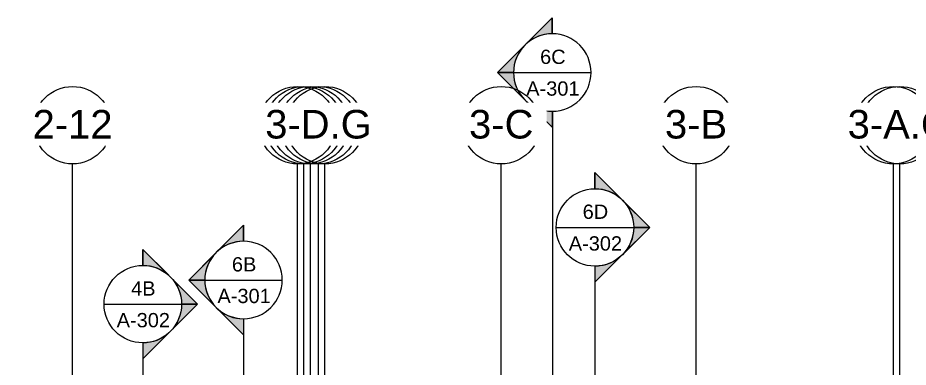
# Model space of a CAD drawing. Header units: inches. Extents: x -23445 to -32, y -314 to 853.
# Drawn here: x -15699 to -14597, y 420 to 853 of the extents above; entities that cross this region are included whole.
import ezdxf

# ---------------------------------------------------------------- set-up
doc = ezdxf.new("R2010")
doc.units = ezdxf.units.IN
doc.header["$MEASUREMENT"] = 0
doc.linetypes.add('Grid Line 1_2_', pattern=[0.875, 0.5, -0.125, 0.125, -0.125])
for name, color, linetype, lineweight in [('G-ANNO-SYMB', 111, 'Continuous', 9), ('S-GRID', 1, 'Continuous', 9), ('S-GRID-IDEN', 1, 'Continuous', 9)]:
    doc.layers.add(name, color=color, linetype=linetype, lineweight=lineweight)
doc.styles.add('Arial_1', font='arial.ttf', dxfattribs={"height": 35.407186})
doc.styles.add('Arial_2', font='arial.ttf', dxfattribs={"height": 17.703593})

# ---------------------------------------------------------------- blocks, each defined once
blk = doc.blocks.new('Grid - Grid Head - Circle-14747-Building Section - East_West looking South _ Fitness Center')
at = {"layer": 'S-GRID-IDEN'}
blk.add_circle((-23085.9, 719.9), 48, dxfattribs=at)
blk = doc.blocks.new('Section - Section Head - Filled-1526-Building Section - East_West looking South _ Fitness Center')
at = {"layer": 'G-ANNO-SYMB'}
h = blk.add_hatch(color=256, dxfattribs=at)
edge = h.paths.add_edge_path(flags=0)
edge.add_arc((-22874.2, 528), 48.1, 90, 132.0784, ccw=False)
edge.add_line((-22874.2, 576.1), (-22874.2, 595.9))
edge.add_line((-22874.2, 595.9), (-22906.4, 563.7))
h = blk.add_hatch(color=256, dxfattribs=at)
edge = h.paths.add_edge_path(flags=0)
edge.add_line((-22908.1, 561.9), (-22942, 528))
edge.add_line((-22942, 528), (-22922.2, 528))
edge.add_arc((-22874.2, 528), 48, 135, 180, ccw=False)
h = blk.add_hatch(color=256, dxfattribs=at)
edge = h.paths.add_edge_path(flags=0)
edge.add_arc((-22874.2, 528), 48, 180, 225, ccw=False)
edge.add_line((-22922.2, 528), (-22942, 528))
edge.add_line((-22942, 528), (-22908.1, 494.1))
h = blk.add_hatch(color=256, dxfattribs=at)
edge = h.paths.add_edge_path(flags=0)
edge.add_line((-22906.4, 492.3), (-22874.2, 460.1))
edge.add_line((-22874.2, 460.1), (-22874.2, 479.9))
edge.add_arc((-22874.2, 528), 48.1, 227.9216, 270, ccw=False)
for p, q in [((-22942, 528), (-22874.2, 595.9)), ((-22906.4, 563.7), (-22874.2, 595.9)), ((-22874.2, 576), (-22874.2, 595.9)), ((-22874.2, 595.9), (-22874.2, 576.1)), ((-22942, 528), (-22908.1, 561.9)), ((-22942, 528), (-22874.2, 460.1)), ((-22922.2, 528), (-22942, 528)), ((-22908.1, 494.1), (-22942, 528)), ((-22942, 528), (-22922.2, 528)), ((-22874.2, 460.1), (-22906.4, 492.3)), ((-22874.2, 480), (-22874.2, 460.1)), ((-22874.2, 479.9), (-22874.2, 460.1))]:
    blk.add_line(p, q, dxfattribs=at)
for radius, start, end in [(48, 90, 270), (48.1, 90, 132.0784), (48, 270, 90), (48, 135, 180), (48, 180, 225), (48.1, 227.9216, 270)]:
    blk.add_arc((-22874.2, 528), radius, start, end, dxfattribs=at)

msp = doc.modelspace()

# ---------------------------------------------------------------- linework, layer by layer
at = {"layer": 'G-ANNO-SYMB'}
for p, q in [((-15085.2, 785.2), (-14989.2, 785.2)), ((-15037.2, 737.2), (-15037.2, -79.7)), ((-15032.6, 593.2), (-14936.6, 593.2)), ((-14984.6, 545.2), (-14984.6, -79.7)), ((-15467.5, 528), (-15371.5, 528)), ((-15592.4, 498.1), (-15496.4, 498.1)), ((-15419.5, 480), (-15419.5, -26.7)), ((-15544.4, 450.1), (-15544.4, -56.6))]:
    msp.add_line(p, q, dxfattribs=at)
at = {"layer": 'S-GRID', "linetype": 'Grid Line 1_2_'}
for p, q in [((-15631.3, -273.2), (-15631.3, 671.9)), ((-15631.3, -273.2), (-15631.3, 671.9)), ((-15352.8, -273.2), (-15352.8, 671.9)), ((-15344.8, -273.2), (-15344.8, 671.9)), ((-15344.8, -273.2), (-15344.8, 671.9)), ((-15336.8, -273.2), (-15336.8, 671.9)), ((-15326.8, -273.2), (-15326.8, 671.9)), ((-15326.8, -273.2), (-15326.8, 671.9)), ((-15318.8, -273.2), (-15318.8, 671.9)), ((-15100.5, -273.2), (-15100.5, 671.9)), ((-14859.3, -273.2), (-14859.3, 671.9)), ((-14615, -273.2), (-14615, 671.9)), ((-14607, -273.2), (-14607, 671.9))]:
    msp.add_line(p, q, dxfattribs=at)

# ---------------------------------------------------------------- block references
at = {"layer": 'G-ANNO-SYMB'}
for p in [(7836.9, 257.2), (7454.6, 0)]:
    msp.add_blockref('Section - Section Head - Filled-1526-Building Section - East_West looking South _ Fitness Center', p, dxfattribs=at)
at = {"layer": 'G-ANNO-SYMB', "extrusion": (0, 0, -1)}
for p in [(37858.7, 65.2), (38418.5, -29.9)]:
    msp.add_blockref('Section - Section Head - Filled-1526-Building Section - East_West looking South _ Fitness Center', p, dxfattribs=at)
at = {"layer": 'S-GRID-IDEN'}
for p in [(7454.6, 0), (7733.1, 0), (7985.4, 0), (8226.6, 0), (8470.9, 0)]:
    msp.add_blockref('Grid - Grid Head - Circle-14747-Building Section - East_West looking South _ Fitness Center', p, dxfattribs=at)

# ---------------------------------------------------------------- texts
at = {"layer": 'G-ANNO-SYMB', "char_height": 17.7, "attachment_point": 2, "line_spacing_factor": 0.938532, "style": 'Arial_2'}
for s, insert, width in [('6C', (-15036.6, 813.5), 37.584), ('A-301', (-15036.6, 774.2), 78.624), ('6D', (-14983.9, 621.5), 37.584), ('A-302', (-14983.9, 582.2), 78.624), ('6B', (-15418.9, 556.3), 36.072), ('4B', (-15543.7, 526.4), 36.072), ('A-301', (-15418.9, 517.1), 78.624), ('A-302', (-15543.7, 487.1), 78.624)]:
    msp.add_mtext(s, dxfattribs=dict(at, insert=insert, width=width))

# ---------------------------------------------------------------- next in the draw order: texts
at = {"layer": 'S-GRID-IDEN', "char_height": 35.41, "attachment_point": 2, "line_spacing_factor": 0.938532, "style": 'Arial_1', "bg_fill": 3, "box_fill_scale": 1.25, "bg_fill_color": 0, "bg_fill_transparency": 0}
for s, insert, width in [('1-12', (-15631.3, 738.8), 117.936), ('3-E.G', (-15352.8, 738.8), 153.792), ('3-C', (-15100.5, 738.8), 94.608), ('3-B', (-14859.3, 738.8), 91.584), ('3-A', (-14615, 738.8), 91.584)]:
    msp.add_mtext(s, dxfattribs=dict(at, insert=insert, width=width))

# ---------------------------------------------------------------- next in the draw order: block references
at = {"layer": 'S-GRID-IDEN'}
for p in [(7454.6, 0), (7741.1, 0), (8478.9, 0)]:
    msp.add_blockref('Grid - Grid Head - Circle-14747-Building Section - East_West looking South _ Fitness Center', p, dxfattribs=at)

# ---------------------------------------------------------------- next in the draw order: texts
at = {"layer": 'S-GRID-IDEN', "char_height": 35.41, "attachment_point": 2, "line_spacing_factor": 0.938532, "style": 'Arial_1', "bg_fill": 3, "box_fill_scale": 1.25, "bg_fill_color": 0, "bg_fill_transparency": 0}
for s, insert, width in [('2-12', (-15631.3, 738.8), 117.936), ('3-E', (-15344.8, 738.8), 91.584), ('3-A.G', (-14607, 738.8), 153.792)]:
    msp.add_mtext(s, dxfattribs=dict(at, insert=insert, width=width))

# ---------------------------------------------------------------- next in the draw order: block references
at = {"layer": 'S-GRID-IDEN'}
msp.add_blockref('Grid - Grid Head - Circle-14747-Building Section - East_West looking South _ Fitness Center', (7749.1, 0), dxfattribs=at)

# ---------------------------------------------------------------- next in the draw order: texts
at = {"layer": 'S-GRID-IDEN', "insert": (-15336.8, 738.8), "char_height": 35.41, "width": 117.936, "attachment_point": 2, "line_spacing_factor": 0.938532, "style": 'Arial_1', "bg_fill": 3, "box_fill_scale": 1.25, "bg_fill_color": 0, "bg_fill_transparency": 0}
msp.add_mtext('1-13', dxfattribs=at)

# ---------------------------------------------------------------- next in the draw order: block references
at = {"layer": 'S-GRID-IDEN'}
msp.add_blockref('Grid - Grid Head - Circle-14747-Building Section - East_West looking South _ Fitness Center', (7759.1, 0), dxfattribs=at)

# ---------------------------------------------------------------- next in the draw order: texts
at = {"layer": 'S-GRID-IDEN', "insert": (-15326.8, 738.8), "char_height": 35.41, "width": 180.144, "attachment_point": 2, "line_spacing_factor": 0.938532, "style": 'Arial_1', "bg_fill": 3, "box_fill_scale": 1.25, "bg_fill_color": 0, "bg_fill_transparency": 0}
msp.add_mtext('1-13.G', dxfattribs=at)

# ---------------------------------------------------------------- next in the draw order: block references
at = {"layer": 'S-GRID-IDEN'}
msp.add_blockref('Grid - Grid Head - Circle-14747-Building Section - East_West looking South _ Fitness Center', (7741.1, 0), dxfattribs=at)

# ---------------------------------------------------------------- next in the draw order: texts
at = {"layer": 'S-GRID-IDEN', "insert": (-15344.8, 738.8), "char_height": 35.41, "width": 117.936, "attachment_point": 2, "line_spacing_factor": 0.938532, "style": 'Arial_1', "bg_fill": 3, "box_fill_scale": 1.25, "bg_fill_color": 0, "bg_fill_transparency": 0}
msp.add_mtext('2-13', dxfattribs=at)

# ---------------------------------------------------------------- next in the draw order: block references
at = {"layer": 'S-GRID-IDEN'}
msp.add_blockref('Grid - Grid Head - Circle-14747-Building Section - East_West looking South _ Fitness Center', (7767.1, 0), dxfattribs=at)

# ---------------------------------------------------------------- next in the draw order: texts
at = {"layer": 'S-GRID-IDEN', "insert": (-15318.8, 738.8), "char_height": 35.41, "width": 94.608, "attachment_point": 2, "line_spacing_factor": 0.938532, "style": 'Arial_1', "bg_fill": 3, "box_fill_scale": 1.25, "bg_fill_color": 0, "bg_fill_transparency": 0}
msp.add_mtext('3-D', dxfattribs=at)

# ---------------------------------------------------------------- next in the draw order: block references
at = {"layer": 'S-GRID-IDEN'}
msp.add_blockref('Grid - Grid Head - Circle-14747-Building Section - East_West looking South _ Fitness Center', (7759.1, 0), dxfattribs=at)

# ---------------------------------------------------------------- next in the draw order: texts
at = {"layer": 'S-GRID-IDEN', "insert": (-15326.8, 738.8), "char_height": 35.41, "width": 156.816, "attachment_point": 2, "line_spacing_factor": 0.938532, "style": 'Arial_1', "bg_fill": 3, "box_fill_scale": 1.25, "bg_fill_color": 0, "bg_fill_transparency": 0}
msp.add_mtext('3-D.G', dxfattribs=at)

doc.saveas('drawing.dxf')
